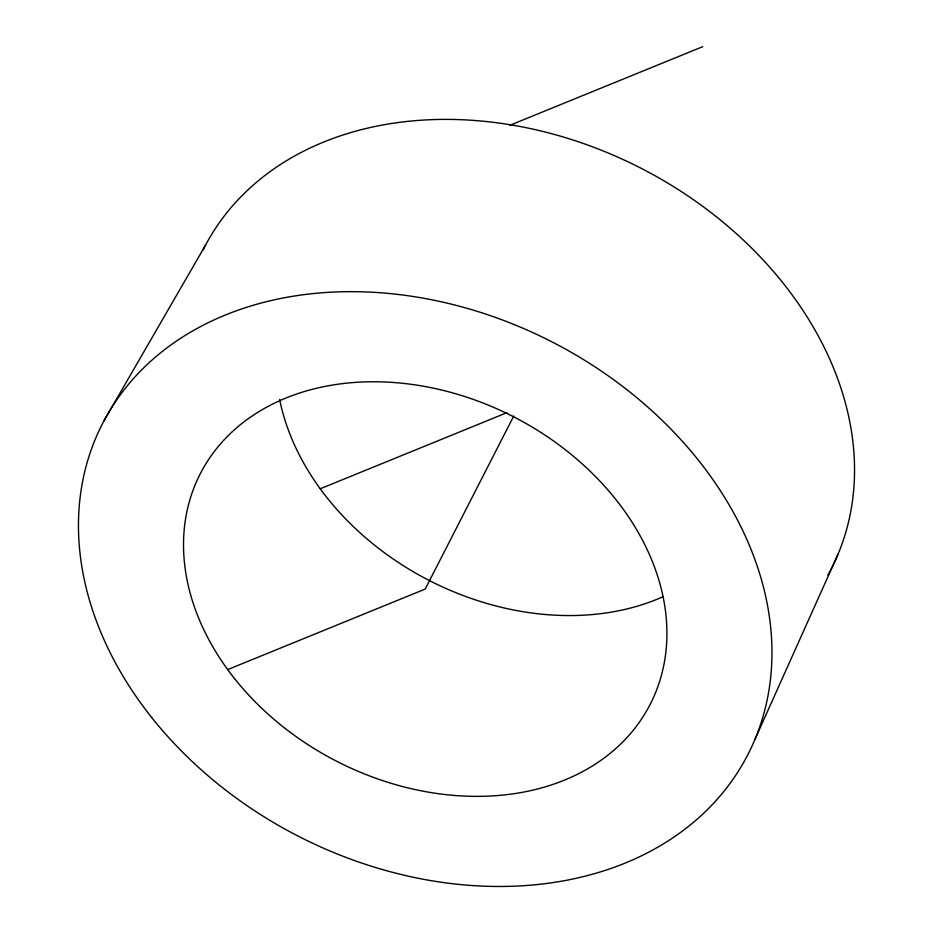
<?xml version="1.0" encoding="UTF-8"?>
<svg xmlns="http://www.w3.org/2000/svg" width="933" height="933" viewBox="0 0 933 933"><rect width="100%" height="100%" fill="white"/><g stroke="black" fill="none" stroke-linecap="round" stroke-linejoin="round"><path stroke-width="1.4" d="M755.019 739.228L838.079 554.12M513.768 416.013L425.215 589.073L227.699 669.591M103.878 420.97L205.633 244.994M509.908 125.279L702.782 46.65M320.217 488.787L506.992 412.643M663.375 596.572A252.785 193.644 27.1 0 1 279.643 399.464M203.114 249.881A352.242 269.835 27.1 0 1 643.537 169.538A352.242 269.835 27.1 0 1 827.874 575.16M234.545 678.583A252.785 193.644 27.1 0 0 649.193 706.234A252.785 193.644 27.1 0 0 391.907 382.378A252.785 193.644 27.1 0 0 234.545 678.583M151.671 717.5A362.657 277.812 27.1 0 0 746.54 757.164A362.657 277.812 27.1 0 0 377.422 292.542A362.657 277.812 27.1 0 0 151.671 717.5"/></g></svg>
